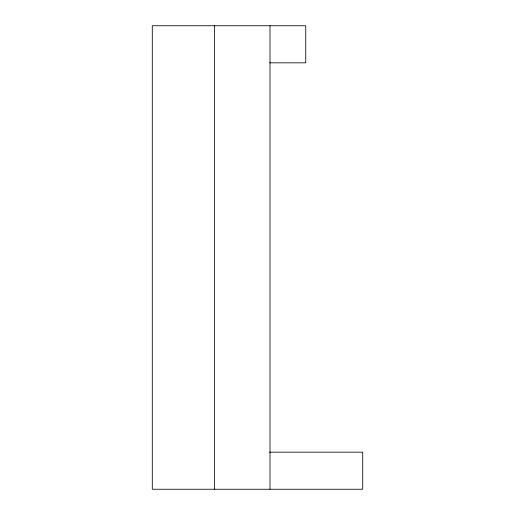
<?xml version="1.0" encoding="UTF-8"?>
<svg xmlns="http://www.w3.org/2000/svg" width="515" height="515" viewBox="0 0 515 515"><rect width="100%" height="100%" fill="white"/><g stroke="black" fill="none" stroke-linecap="round" stroke-linejoin="round"><path stroke-width="0.77" d="M269.635 62.83L305.743 62.83L305.743 25.75L152.292 25.75L152.292 489.25L362.708 489.25L362.708 452.17L269.5 452.17M270.008 25.75L270.008 489.25M214.388 25.75L214.388 489.25"/></g></svg>
